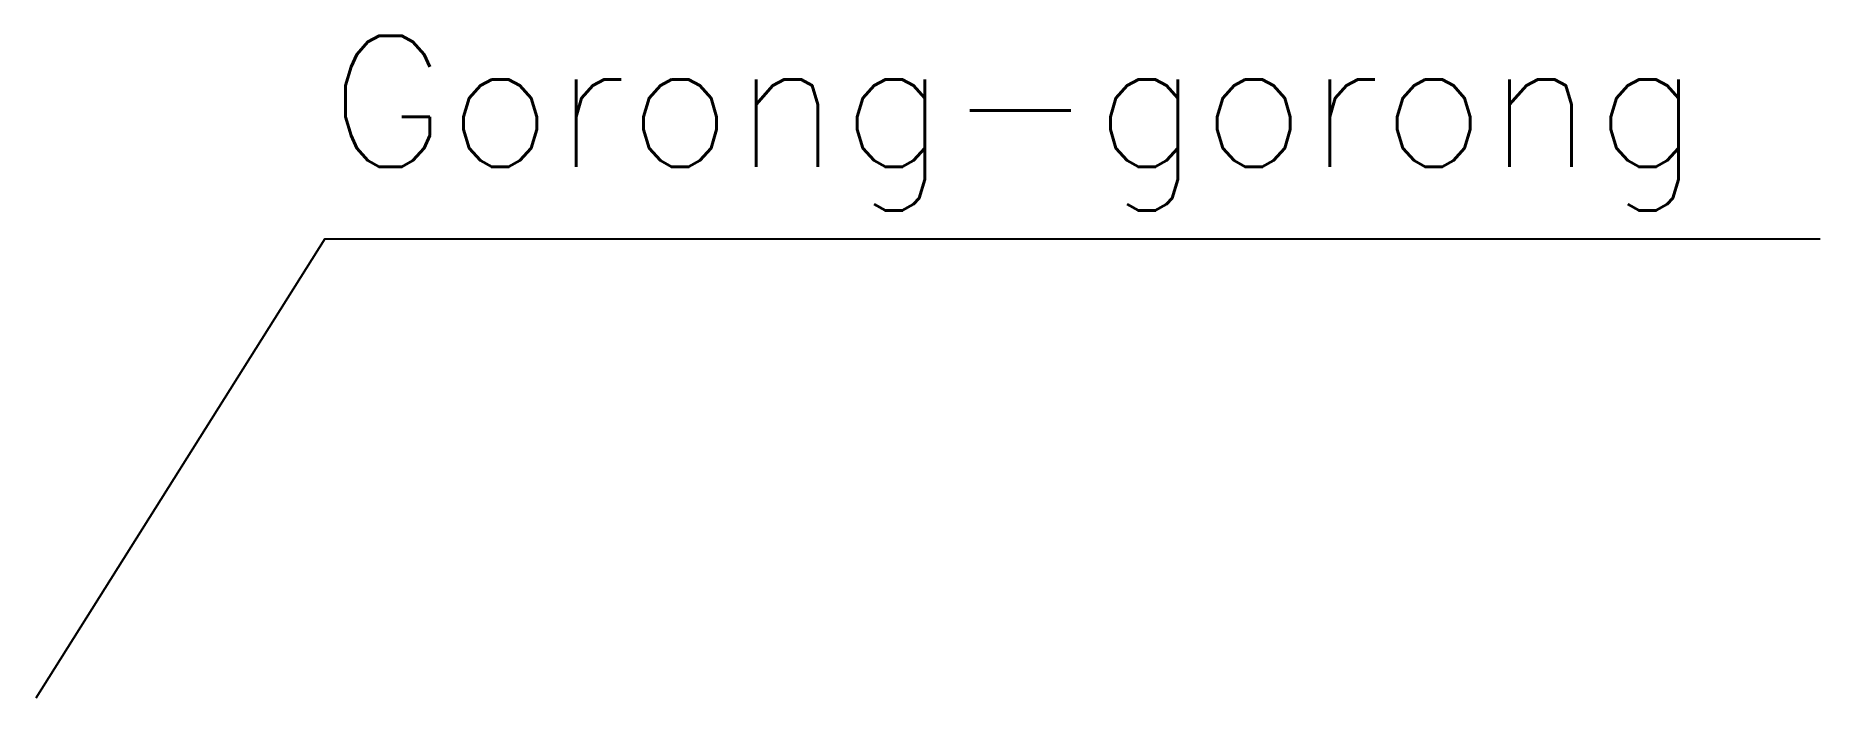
# Model space of a CAD drawing. Header units: metres. Extents: x 98.51 to 101.91, y 63.36 to 64.62.
import ezdxf

# ---------------------------------------------------------------- set-up
doc = ezdxf.new("R2010")
doc.units = ezdxf.units.M
doc.header["$MEASUREMENT"] = 0
doc.styles.get("Standard").update_dxf_attribs({"font": 'Simplex.shx'})

msp = doc.modelspace()

# ---------------------------------------------------------------- linework, layer by layer
at = {"color": 2, "linetype": 'Continuous'}
for q in [(98.5139, 63.3568), (101.9137, 64.2326)]:
    msp.add_line((99.0645, 64.2326), q, dxfattribs=at)

# ---------------------------------------------------------------- texts
at = {"color": 3, "linetype": 'Continuous', "ltscale": 0.6}
msp.add_text('Gorong-gorong', height=0.25, dxfattribs=at).set_placement((99.0719, 64.3698))

doc.saveas('drawing.dxf')
